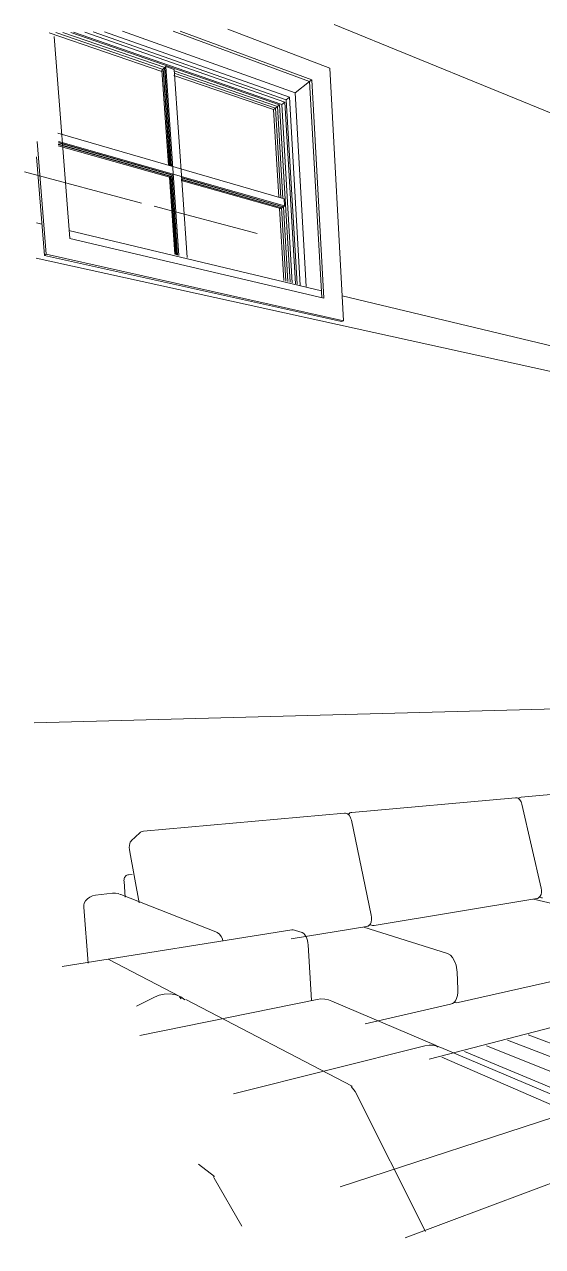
# Model space of a CAD drawing. Header units: inches. Extents: x 490.8 to 498.2, y -67.1 to -6.9.
# Drawn here: x 495.797 to 496.338, y -67.059 to -65.783 of the extents above; entities that cross this region are included whole.
import ezdxf

# ---------------------------------------------------------------- set-up
doc = ezdxf.new("R2010")
doc.units = ezdxf.units.IN
doc.header["$MEASUREMENT"] = 0
for name, color, linetype, lineweight in [('A-CLNG', 13, 'Continuous', 13), ('A-FLOR', 192, 'Continuous', 13), ('A-FLOR-PATT', 8, 'Continuous', 13), ('A-GLAZ', 151, 'Continuous', 13), ('A-WALL', 113, 'Continuous', 13), ('I-FURN', 30, 'Continuous', 9), ('L-SITE-WALL', 31, 'Continuous', 13), ('Q-CASE', 31, 'Continuous', 9)]:
    doc.layers.add(name, color=color, linetype=linetype, lineweight=lineweight)

# ---------------------------------------------------------------- blocks, each defined once
blk = doc.blocks.new('FP_67-Living Room')
at = {"layer": 'A-FLOR-PATT', "lineweight": 9}
for p, q in [((-171.1296, -66.8378), (-170.5373, -67.0588)), ((-171.1961, -66.8552), (-170.9484, -66.9586)), ((-171.1732, -66.8492), (-170.9244, -66.9492)), ((-171.1511, -66.8434), (-170.9013, -66.9401)), ((-171.2196, -66.8613), (-170.9734, -66.9684))]:
    blk.add_line(p, q, dxfattribs=at)

msp = doc.modelspace()

# ---------------------------------------------------------------- linework, layer by layer
at = {"layer": 'A-CLNG'}
msp.add_line((496.1204, -65.7832), (496.4841, -65.9321), dxfattribs=at)
at = {"layer": 'A-GLAZ', "lineweight": 9}
for p, q in [((495.9404, -65.8322), (495.8227, -65.7919)), ((495.8443, -66.0067), (495.8279, -65.7958)), ((495.8294, -65.7915), (495.9418, -65.8302)), ((495.8294, -65.7915), (495.9418, -65.8302)), ((495.9418, -65.8302), (495.8294, -65.7915)), ((495.9433, -65.8283), (495.8368, -65.7915)), ((495.8453, -65.7915), (496.0633, -65.8671)), ((496.0655, -65.8669), (495.848, -65.7914)), ((495.8599, -65.7914), (496.0688, -65.8644)), ((496.0702, -65.8619), (495.8686, -65.7911)), ((495.8804, -65.7911), (496.0735, -65.8593)), ((495.8992, -65.7903), (496.0794, -65.8547)), ((495.952, -65.7903), (496.0946, -65.8427)), ((496.0946, -65.8427), (495.952, -65.7903)), ((495.9593, -65.7903), (496.0968, -65.841)), ((496.1156, -65.8287), (496.0092, -65.7882)), ((495.9531, -65.834), (496.059, -65.8705)), ((495.9531, -65.834), (496.059, -65.8705)), ((496.059, -65.8705), (495.9531, -65.834)), ((496.061, -65.8689), (495.9532, -65.8317)), ((496.1301, -66.0925), (496.1156, -65.8287)), ((496.057, -65.8721), (495.9529, -65.8365)), ((496.0794, -65.8547), (496.0946, -65.8427)), ((496.0946, -65.8427), (496.0968, -65.841)), ((496.0946, -65.8427), (496.1074, -66.0684)), ((496.1074, -66.0684), (496.0946, -65.8427)), ((496.0968, -65.841), (496.1096, -66.069)), ((496.0735, -65.8593), (496.0702, -65.8619)), ((496.0735, -65.8593), (496.0849, -66.0553)), ((496.0794, -65.8547), (496.0911, -66.0568)), ((496.057, -65.8721), (496.059, -65.8705)), ((496.0624, -65.9634), (496.057, -65.8721)), ((496.061, -65.8689), (496.059, -65.8705)), ((496.059, -65.8705), (496.061, -65.8689)), ((496.059, -65.8705), (496.0646, -65.9641)), ((496.059, -65.8705), (496.0646, -65.9641)), ((496.0646, -65.9641), (496.059, -65.8705)), ((496.061, -65.8689), (496.0633, -65.8671)), ((496.0667, -65.9649), (496.061, -65.8689)), ((496.0633, -65.8671), (496.0743, -66.0524)), ((496.0688, -65.8644), (496.0655, -65.8669)), ((496.0655, -65.8669), (496.0765, -66.0529)), ((496.0688, -65.8644), (496.0799, -66.0539)), ((496.0702, -65.8619), (496.0815, -66.0543)), ((495.8099, -65.9055), (495.8193, -66.023)), ((495.8177, -66.0244), (495.8095, -65.9214)), ((496.0676, -66.0504), (496.0631, -65.9752)), ((496.0652, -65.9744), (496.0698, -66.0511)), ((496.0652, -65.9744), (496.0698, -66.0511)), ((496.0698, -66.0511), (496.0652, -65.9744)), ((496.0719, -66.0517), (496.0672, -65.9735)), ((496.1096, -66.069), (495.8443, -66.0067)), ((495.8177, -66.0244), (495.8193, -66.023)), ((496.1279, -66.0934), (495.8177, -66.0244)), ((495.8193, -66.023), (496.1301, -66.0925)), ((496.1279, -66.0934), (496.1301, -66.0925))]:
    msp.add_line(p, q, dxfattribs=at)
at = {"layer": 'A-GLAZ'}
for p, q in [((495.9404, -65.8311), (495.9415, -65.8301)), ((495.9472, -65.93), (495.9404, -65.8311)), ((495.9418, -65.8302), (495.9415, -65.8301)), ((495.9415, -65.8301), (495.9484, -65.9304)), ((495.9418, -65.8297), (495.9429, -65.8286)), ((495.9488, -65.9306), (495.9418, -65.8297)), ((495.9432, -65.8287), (495.9429, -65.8286)), ((495.9429, -65.8286), (495.9499, -65.931)), ((495.9433, -65.8283), (495.9443, -65.8272)), ((495.9503, -65.9311), (495.9433, -65.8283)), ((495.9532, -65.8303), (495.9443, -65.8272)), ((495.9443, -65.8272), (495.9579, -66.0244)), ((495.9666, -66.0265), (495.9532, -65.8303)), ((496.068, -65.9653), (495.8317, -65.8968)), ((495.9481, -65.9427), (495.832, -65.9098)), ((495.8321, -65.9086), (495.9495, -65.9419)), ((495.9495, -65.9415), (495.8322, -65.9081)), ((495.951, -65.9403), (495.8323, -65.9065)), ((495.8323, -65.9069), (495.9509, -65.9407)), ((495.8324, -65.9053), (496.0684, -65.9727)), ((495.9537, -66.0231), (495.9481, -65.9427)), ((495.9491, -65.9414), (495.9548, -66.0235)), ((495.9552, -66.0236), (495.9495, -65.9415)), ((495.9506, -65.9402), (495.9563, -66.024)), ((495.9567, -66.0241), (495.951, -65.9403)), ((496.0641, -65.9755), (495.9605, -65.9462)), ((496.0656, -65.9745), (495.9606, -65.9447)), ((495.9606, -65.945), (496.0652, -65.9748)), ((496.0672, -65.9735), (495.9607, -65.9431)), ((495.9607, -65.9435), (496.0668, -65.9737)), ((496.0652, -65.9748), (496.0641, -65.9755)), ((496.0652, -65.9748), (496.0652, -65.9744)), ((496.0668, -65.9737), (496.0656, -65.9745)), ((496.0668, -65.9737), (496.0668, -65.9733)), ((496.0684, -65.9727), (496.0672, -65.9735)), ((496.0684, -65.9727), (496.068, -65.9653))]:
    msp.add_line(p, q, dxfattribs=at)
at = {"layer": 'A-WALL'}
msp.add_line((495.809, -66.0272), (496.4902, -66.1772), dxfattribs=at)
at = {"layer": 'I-FURN'}
for p, q in [((496.3157, -66.5899), (496.4489, -66.5779)), ((496.1387, -66.6057), (496.3096, -66.5904)), ((496.3124, -66.5912), (496.3136, -66.5906)), ((496.3163, -66.597), (496.3364, -66.6849)), ((495.921, -66.6253), (496.131, -66.6064)), ((496.1346, -66.6077), (496.1361, -66.6068)), ((496.1382, -66.6139), (496.159, -66.7128)), ((495.9083, -66.6355), (495.9173, -66.6271)), ((495.9166, -66.7), (495.9067, -66.6469)), ((495.9055, -66.6708), (495.9094, -66.6704)), ((495.902, -66.6941), (495.9008, -66.6779)), ((495.8711, -66.6922), (495.8886, -66.6901)), ((495.8959, -66.691), (495.8972, -66.6915)), ((495.8976, -66.6914), (495.9983, -66.7311)), ((496.3318, -66.6957), (496.1619, -66.7236)), ((496.3283, -66.6963), (496.4207, -66.7178)), ((496.3338, -66.6945), (496.3344, -66.6944)), ((496.3359, -66.6946), (496.3343, -66.6942)), ((495.8634, -66.7631), (495.8587, -66.7046)), ((496.1542, -66.7248), (496.0753, -66.7378)), ((496.1513, -66.7253), (496.2385, -66.7528)), ((496.152, -66.7252), (496.1516, -66.7256)), ((496.1563, -66.7235), (496.158, -66.7232)), ((496.1593, -66.7233), (496.1572, -66.7227)), ((495.8363, -66.7664), (496.0762, -66.7284)), ((496.0799, -66.7288), (496.0867, -66.7312)), ((496.0931, -66.744), (496.0966, -66.8021)), ((495.8841, -66.7588), (495.9596, -66.7981)), ((496.4239, -66.7647), (496.2498, -66.8042)), ((496.5587, -66.7751), (496.2195, -66.8633)), ((496.2486, -66.7724), (496.2495, -66.7902)), ((495.9138, -66.8078), (495.9325, -66.7985)), ((495.9173, -66.8387), (496.1024, -66.8009)), ((495.9587, -66.7983), (495.9603, -66.8003)), ((495.9653, -66.801), (496.1389, -66.8913)), ((496.1179, -66.8028), (496.2266, -66.8489)), ((496.2418, -66.806), (496.1526, -66.8262)), ((496.015, -66.8996), (496.2151, -66.8495)), ((496.2264, -66.849), (496.2289, -66.8507)), ((496.2318, -66.8511), (496.3818, -66.9148)), ((496.138, -66.8917), (496.142, -66.897)), ((496.142, -66.897), (496.2158, -67.0432)), ((496.1943, -67.0498), (496.578, -66.9062)), ((496.1266, -66.9965), (496.3709, -66.9167)), ((495.9953, -66.9856), (495.9786, -66.9728)), ((495.9949, -66.9874), (495.9942, -66.9861)), ((496.0238, -67.0374), (495.9949, -66.9874))]:
    msp.add_line(p, q, dxfattribs=at)
for points in [[(496.3163, -66.597, 0), (496.316, -66.5957, 0), (496.3155, -66.5946, 0), (496.3143, -66.5926, 0), (496.3129, -66.5913, 0), (496.3113, -66.5906, 0), (496.3104, -66.5904, 0), (496.3096, -66.5904, 0)], [(496.3136, -66.5906, 0), (496.3147, -66.5901, 0), (496.3157, -66.5899, 0)], [(496.1382, -66.6139, 0), (496.1378, -66.6123, 0), (496.1373, -66.6109, 0), (496.1359, -66.6086, 0), (496.1343, -66.6072, 0), (496.1335, -66.6068, 0), (496.1321, -66.6065, 0), (496.131, -66.6064, 0)], [(496.136, -66.6068, 0), (496.1367, -66.6063, 0), (496.1378, -66.6059, 0), (496.1387, -66.6057, 0)], [(495.9172, -66.6271, 0), (495.9179, -66.6264, 0), (495.9187, -66.626, 0), (495.9199, -66.6255, 0), (495.921, -66.6253, 0)], [(495.9067, -66.6469, 0), (495.9064, -66.6445, 0), (495.9063, -66.6422, 0), (495.9064, -66.6404, 0), (495.9069, -66.638, 0), (495.9073, -66.6369, 0), (495.9081, -66.6356, 0), (495.9082, -66.6355, 0)], [(495.9055, -66.6708, 0), (495.9046, -66.671, 0), (495.9037, -66.6713, 0), (495.903, -66.6717, 0), (495.9023, -66.6723, 0), (495.9018, -66.6729, 0), (495.9014, -66.6735, 0), (495.901, -66.6748, 0), (495.9008, -66.6756, 0), (495.9007, -66.6768, 0), (495.9008, -66.6779, 0)], [(496.3318, -66.6957, 0), (496.3325, -66.6955, 0), (496.3332, -66.6952, 0), (496.3345, -66.6943, 0), (496.3355, -66.693, 0), (496.3363, -66.6913, 0), (496.3367, -66.6892, 0), (496.3367, -66.687, 0), (496.3364, -66.6849, 0)], [(495.8711, -66.6922, 0), (495.868, -66.6929, 0), (495.8652, -66.6941, 0), (495.8627, -66.6959, 0), (495.8607, -66.698, 0), (495.8593, -66.7004, 0), (495.8588, -66.7025, 0), (495.8587, -66.7046, 0)], [(495.8886, -66.6901, 0), (495.8917, -66.69, 0), (495.8946, -66.6905, 0), (495.8955, -66.6908, 0)], [(496.3379, -66.6947, 0), (496.3368, -66.6947, 0), (496.3359, -66.6946, 0)], [(496.1542, -66.7248, 0), (496.155, -66.7246, 0), (496.1558, -66.7243, 0), (496.1565, -66.7239, 0), (496.1571, -66.7233, 0), (496.1582, -66.7219, 0), (496.1589, -66.7201, 0), (496.1593, -66.7176, 0), (496.1593, -66.7151, 0), (496.159, -66.7128, 0)], [(496.1618, -66.7236, 0), (496.1604, -66.7236, 0), (496.1592, -66.7233, 0)], [(495.9979, -66.7312, 0), (496.0004, -66.7329, 0), (496.0024, -66.7351, 0), (496.0036, -66.7376, 0), (496.004, -66.74, 0)], [(496.0762, -66.7284, 0), (496.0773, -66.7283, 0), (496.0788, -66.7285, 0), (496.0799, -66.7288, 0)], [(496.0931, -66.744, 0), (496.0928, -66.7417, 0), (496.0924, -66.7394, 0), (496.0917, -66.7372, 0), (496.0909, -66.7355, 0), (496.0895, -66.7333, 0), (496.0884, -66.7322, 0), (496.0868, -66.7312, 0), (496.0867, -66.7312, 0)], [(496.2486, -66.7724, 0), (496.248, -66.7676, 0), (496.2475, -66.7652, 0), (496.2459, -66.7608, 0), (496.2439, -66.7573, 0), (496.2418, -66.7548, 0), (496.2385, -66.7528, 0)], [(496.2418, -66.806, 0), (496.2438, -66.8052, 0), (496.2455, -66.804, 0), (496.2469, -66.8022, 0), (496.2481, -66.7999, 0), (496.249, -66.7969, 0), (496.2494, -66.7935, 0), (496.2495, -66.7902, 0)], [(495.9644, -66.8013, 0), (495.9601, -66.7981, 0), (495.9549, -66.796, 0), (495.949, -66.7951, 0), (495.9428, -66.7953, 0), (495.9374, -66.7965, 0), (495.9325, -66.7985, 0)], [(496.1177, -66.8028, 0), (496.1142, -66.8014, 0), (496.1104, -66.8005, 0), (496.1064, -66.8004, 0), (496.1024, -66.8009, 0)], [(496.2498, -66.8042, 0), (496.2477, -66.8044, 0), (496.2463, -66.8042, 0), (496.2452, -66.8038, 0)], [(496.2316, -66.8512, 0), (496.2279, -66.8496, 0), (496.2238, -66.8488, 0), (496.2195, -66.8488, 0), (496.2151, -66.8495, 0)]]:
    msp.add_polyline3d(points, dxfattribs=at)
at = {"layer": 'L-SITE-WALL'}
for p, q in [((495.8151, -65.9917), (495.8092, -65.9902)), ((496.107, -66.0614), (495.8433, -65.9984)), ((496.4896, -66.1529), (496.1285, -66.0666)), ((495.807, -66.5122), (496.4351, -66.4953))]:
    msp.add_line(p, q, dxfattribs=at)
at = {"layer": 'Q-CASE'}
for p, q in [((495.919, -65.9696), (495.7968, -65.9372)), ((496.0398, -66.0015), (495.9321, -65.973))]:
    msp.add_line(p, q, dxfattribs=at)

# ---------------------------------------------------------------- block references
at = {"layer": 'A-FLOR', "lineweight": 9}
msp.add_blockref('FP_67-Living Room', (667.4524, 0), dxfattribs=at)

doc.saveas('drawing.dxf')
